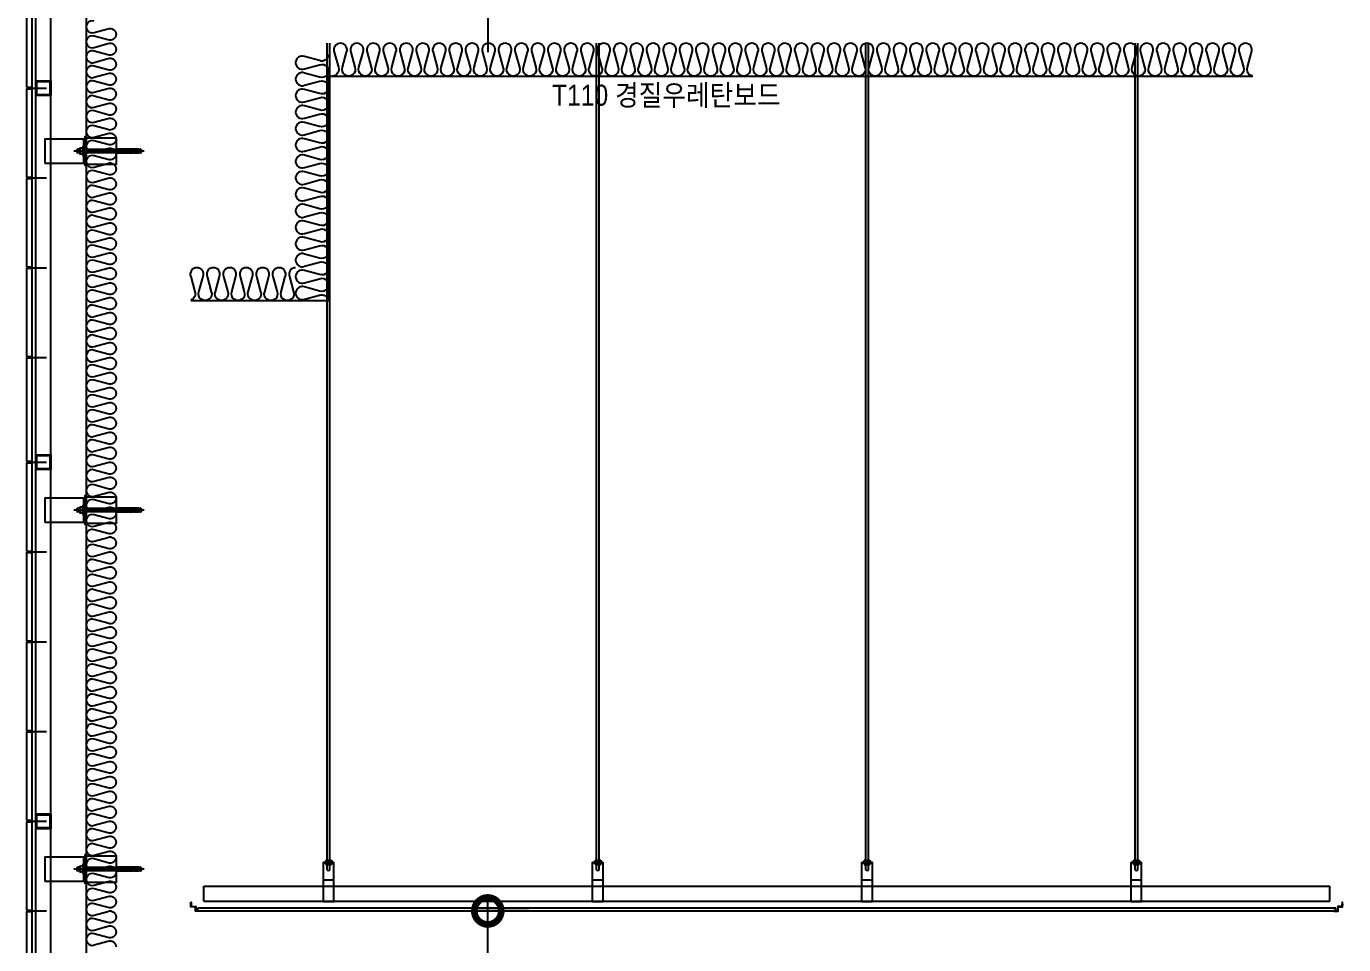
# Model space of a CAD drawing. Header units: millimetres. Extents: x 19868 to 801382, y -4805 to 85279.
# Drawn here: x 297288 to 301692, y 38416 to 41485 of the extents above; entities that cross this region are included whole.
import ezdxf
from ezdxf.enums import TextEntityAlignment as Align

# ---------------------------------------------------------------- set-up
doc = ezdxf.new("R2010")
doc.units = ezdxf.units.MM
doc.header["$LTSCALE"] = 250
doc.layers.get('Defpoints').update_dxf_attribs({"color": 151})
for name, color, linetype in [('A-CEIL', 8, 'Continuous'), ('A-CEIL_EL', 8, 'Continuous'), ('A-ETC-8', 8, 'Continuous'), ('A-FIN', 6, 'Continuous'), ('ISL', 251, 'Continuous'), ('MO-S', 3, 'Continuous'), ('타일', 6, 'Continuous')]:
    doc.layers.add(name, color=color, linetype=linetype)
for name, color, linetype, plot in [('CK', 221, 'Continuous', False), ('NOPLOT', 191, 'Continuous', False), ('NOPLOT-단열', 225, 'Continuous', False)]:
    doc.layers.add(name, color=color, linetype=linetype, plot=plot)
doc.styles.add('Gdim', font='')
doc.styles.get('Gdim').set_extended_font_data('Dotum')
doc.dimstyles.new('Gdim50', dxfattribs={"dimscale": 30, "dimtxt": 3, "dimasz": 6, "dimexe": 1.5, "dimexo": 2, "dimgap": 1, "dimtad": 1, "dimdec": 0, "dimzin": 0, "dimdsep": 46, "dimlunit": 6, "dimtxsty": 'Gdim', "dimblk": 'DOTSMALL', "dimcen": 1.5, "dimdle": 1.5, "dimclrd": 256, "dimclre": 256, "dimclrt": 256, "dimazin": 0, "dimtfac": 1, "dimtdec": 0, "dimtix": 1, "dimtmove": 2, "dimatfit": 3, "dimldrblk": 'DOTSMALL', "dimfxl": 1.5, "dimtolj": 1, "dimtzin": 0, "dimlwd": -1, "dimlwe": -1, "dimarcsym": 1})

# ---------------------------------------------------------------- blocks, each defined once
blk = doc.blocks.new('A$Cae507117')
at = {"layer": 'A-ETC-8'}
for points in [[(-50, 0), (-50, -50), (0, -50), (0, 0)], [(-46.8, -3.2), (-46.8, -46.8), (-3.2, -46.8), (-3.2, -3.2)]]:
    blk.add_lwpolyline(points, close=True, dxfattribs=at)
blk = doc.blocks.new('너트 M12')
for p, q in [((-9, 0), (9, 0)), ((-9.5, -9), (-9.5, -0.5)), ((9, -9.5), (-9, -9.5)), ((0, -8.3), (0, -1.2)), ((9.5, -0.5), (9.5, -9))]:
    blk.add_line(p, q)
for centre, start, end in [((-9, -0.5), 90, 180), ((-9, -9), 180, 270), ((9, -0.5), 0, 90), ((9, -9), 270, 0)]:
    blk.add_arc(centre, 0.5, start, end)
at = {"extrusion": (0, 0, -1)}
for centre, major_axis, ratio, start_param, end_param in [((-4.8, -0.9), (-4.75, 0.31), 0.185359, -0.024388, 3.141593), ((4.8, -0.9), (4.75, 0.31), 0.185108, 3.141593, 6.30754), ((-4.8, -8.6), (4.75, 0.31), 0.187111, 0, 3.166211), ((4.8, -8.6), (-4.75, 0.31), 0.185991, 3.117121, 6.283185)]:
    blk.add_ellipse(centre, major_axis=major_axis, ratio=ratio, start_param=start_param, end_param=end_param, dxfattribs=at)
blk = doc.blocks.new('A$C72d8c3b6')
at = {"layer": 'A-ETC-8'}
for p, q in [((94, 0), (-141, 0)), ((-131, 4.5), (-129.5, 6)), ((-121, 4.5), (-131, 4.5)), ((-131, -4.5), (-131, 4.5)), ((-121, 6), (-129.5, 6)), ((-129.5, -6), (-129.5, 6)), ((0, 6), (-109.5, 6)), ((0, 6), (54, 6)), ((54, -6), (54, 6)), ((54, 6), (57, 6)), ((57, -6), (57, 6)), ((71, 4.5), (57, 4.5)), ((57.6, 6.2), (57.6, -6.2)), ((60.6, 6.2), (57.6, 6.2)), ((60.6, 6.2), (75.6, 6.2)), ((61.6, -2), (61.6, 2)), ((65.6, 1.5), (65.6, 2)), ((66.1, 1), (72.7, 1)), ((71, 4.5), (82, 6)), ((76.1, 2.7), (74.3, 1.5)), ((76.6, 5.2), (76.6, 3.5)), ((82, 6), (82.5, 6)), ((84, 4.5), (84, -4.5)), ((-120.8, -4.5), (-131, -4.5)), ((-131, -4.5), (-129.5, -6)), ((-121, -6), (-129.5, -6)), ((-109.5, -6), (0, -6)), ((54, -6), (0, -6)), ((57, -6), (54, -6)), ((71, -4.5), (57, -4.5)), ((60.6, -6.2), (57.6, -6.2)), ((75.6, -6.2), (60.6, -6.2)), ((65.6, -2), (65.6, -1.5)), ((66.1, -1), (72.7, -1)), ((82, -6), (71, -4.5)), ((76.1, -2.7), (74.3, -1.5)), ((76.6, -3.5), (76.6, -5.2)), ((82.5, -6), (82, -6))]:
    blk.add_line(p, q, dxfattribs=at)
blk.add_lwpolyline([(-103.5, 47.5), (-103.5, -47.5, 0.414214), (-102.5, -48.5), (-100, -48.5), (-100, 48.5), (-102.5, 48.5, 0.414214)], format="xyb", close=True, dxfattribs=at)
for points in [[(-100, 44.5), (-100, -44.5), (0, -44.5), (0, 44.5)], [(-238.5, 40), (-103.5, 40), (-103.5, -40), (-238.5, -40)], [(-109.5, 15), (-109.5, -15), (-111.5, -15), (-111.5, 15)], [(-103.5, -40), (-109.5, -40), (-109.5, 40), (-103.5, 40)]]:
    blk.add_lwpolyline(points, close=True, dxfattribs=at)
for centre, radius, start, end in [((63.6, 2), 2, 90, 180), ((63.6, 2), 2, 0, 90), ((66.1, 1.5), 0.5, 180, 270), ((72.7, 4), 3, 270, 303.6901), ((75.6, 5.2), 1, 0, 90), ((75.6, 3.5), 1, 303.6901, 0), ((82.5, 4.5), 1.5, 0, 90), ((63.6, -2), 2, 180, 270), ((63.6, -2), 2, 270, 0), ((66.1, -1.5), 0.5, 90, 180), ((72.7, -4), 3, 56.3099, 90), ((75.6, -5.2), 1, 270, 0), ((75.6, -3.5), 1, 0, 56.3099), ((82.5, -4.5), 1.5, 270, 0)]:
    blk.add_arc(centre, radius, start, end, dxfattribs=at)
at = {"layer": 'A-ETC-8', "rotation": 270}
blk.add_blockref('너트 M12', (-111.5, 0), dxfattribs=at)
blk = doc.blocks.new('_DotSmall')
at = {"color": 0, "linetype": 'ByBlock', "const_width": 0.5}
blk.add_lwpolyline([(-0.0625, 0, 1), (0.0625, 0, 1)], format="xyb", close=True, dxfattribs=at)
blk = doc.blocks.new('*D61')
at = {"layer": 'CK', "transparency": 16777216}
for p, q in [((298830.7, 34883.9), (298830.7, 38573.9)), ((298969, 38528.9), (298785.7, 38528.9)), ((298969, 34928.9), (298785.7, 34928.9))]:
    blk.add_line(p, q, dxfattribs=at)
at = {"layer": 'Defpoints', "color": 0, "transparency": 16777216}
for p in [(298830.7, 38528.9), (299029, 38528.9), (299029, 34928.9)]:
    blk.add_point(p, dxfattribs=at)
at = {"layer": 'CK', "transparency": 16777216, "xscale": 180, "yscale": 180, "zscale": 180}
for p, rotation in [((298830.7, 38528.9), 90), ((298830.7, 34928.9), 270)]:
    blk.add_blockref('_DotSmall', p, dxfattribs=dict(at, rotation=rotation))
at = {"layer": 'CK', "transparency": 16777216, "insert": (298747, 36728.9), "char_height": 90, "attachment_point": 5, "rotation": 90, "style": 'Gdim'}
blk.add_mtext('\\A1;3,600', dxfattribs=at)
blk = doc.blocks.new('*D63')
at = {"layer": 'CK', "transparency": 16777216}
for p, q in [((298830.7, 41778.9), (298830.7, 41958.9)), ((298969, 41778.9), (298785.7, 41778.9)), ((298830.7, 41578.9), (298830.7, 41778.9)), ((298969, 41578.9), (298785.7, 41578.9)), ((298830.7, 41578.9), (298830.7, 41398.9))]:
    blk.add_line(p, q, dxfattribs=at)
at = {"layer": 'Defpoints', "color": 0, "transparency": 16777216}
for p in [(298830.7, 41778.9), (299029, 41778.9), (299029, 41578.9)]:
    blk.add_point(p, dxfattribs=at)
at = {"layer": 'CK', "transparency": 16777216, "xscale": 180, "yscale": 180, "zscale": 180}
for p, rotation in [((298830.7, 41778.9), 270), ((298830.7, 41578.9), 90)]:
    blk.add_blockref('_DotSmall', p, dxfattribs=dict(at, rotation=rotation))
at = {"layer": 'CK', "transparency": 16777216, "insert": (298755.6, 41678.9), "char_height": 90, "attachment_point": 5, "rotation": 90, "style": 'Gdim'}
blk.add_mtext('\\A1;200', dxfattribs=at)
blk = doc.blocks.new('A$C229340cb')
at = {"layer": 'A-FIN'}
blk.add_lwpolyline([(-67.9, 3), (-47.9, 3), (-47.9, 297), (-67.9, 297)], close=True, dxfattribs=at)
at = {"layer": 'NOPLOT'}
for p, q in [((-67.9, 300), (0, 300)), ((-67.9, 0), (0, 0))]:
    blk.add_line(p, q, dxfattribs=at)
blk = doc.blocks.new('A$C4a48d538')
at = {"layer": 'A-FIN', "elevation": 0}
blk.add_lwpolyline([(-300, 5103), (-280, 5103), (-280, 5447), (-300, 5447)], close=True, dxfattribs=at)
at = {"layer": 'NOPLOT'}
blk.add_line((-300, 5100), (-232.1, 5100), dxfattribs=at)
at = {"layer": 'A-FIN'}
for p in [(-232.1, 6350), (-232.1, 6050), (-232.1, 5750), (-232.1, 5450), (-232.1, 4800), (-232.1, 4500), (-232.1, 4200), (-232.1, 3900), (-232.1, 3600), (-232.1, 3300)]:
    blk.add_blockref('A$C229340cb', p, dxfattribs=at)

msp = doc.modelspace()

# ---------------------------------------------------------------- linework, layer by layer
at = {"layer": 'A-CEIL'}
for p, q in [((297861.3, 38538.9, 0), (301665.1, 38538.9, 0)), ((297861.3, 38528.9, 0), (301665.1, 38528.9, 0))]:
    msp.add_line(p, q, dxfattribs=at)
at = {"layer": 'A-CEIL_EL'}
for p, q in [((298294.2, 38664.7), (298294.2, 41428.9, 0)), ((298303.2, 38664.7), (298303.2, 41428.9, 0)), ((299194.2, 38664.7), (299194.2, 41428.9, 0)), ((299203.2, 38664.7), (299203.2, 41428.9, 0)), ((300094.2, 38664.7), (300094.2, 41428.9, 0)), ((300103.2, 38664.7), (300103.2, 41428.9, 0)), ((300994.2, 38664.7), (300994.2, 41428.9, 0)), ((301003.2, 38664.7), (301003.2, 41428.9, 0)), ((298281.2, 38560.7), (298281.2, 38691.9)), ((298281.2, 38691.9), (298316.2, 38691.9)), ((298281.2, 38690.7), (298316.2, 38690.7)), ((298285.2, 38693.4), (298312.2, 38693.4)), ((298285.2, 38693.4), (298285.2, 38691.9)), ((298285.2, 38690.7), (298285.2, 38689.2)), ((298285.2, 38689.2), (298312.2, 38689.2)), ((298289.2, 38698.4), (298308.2, 38698.4)), ((298289.2, 38698.4), (298289.2, 38693.4)), ((298289.2, 38689.2), (298289.2, 38684.2)), ((298289.2, 38684.2), (298308.2, 38684.2)), ((298294.2, 38664.7), (298294.2, 38684.2)), ((298303.2, 38664.7), (298303.2, 38684.2)), ((298308.2, 38698.4), (298308.2, 38693.4)), ((298308.2, 38689.2), (298308.2, 38684.2)), ((298312.2, 38693.4), (298312.2, 38691.9)), ((298312.2, 38690.7), (298312.2, 38689.2)), ((298316.2, 38560.7), (298316.2, 38691.9)), ((299181.2, 38560.7), (299181.2, 38691.9)), ((299181.2, 38691.9), (299216.2, 38691.9)), ((299181.2, 38690.7), (299216.2, 38690.7)), ((299185.2, 38693.4), (299212.2, 38693.4)), ((299185.2, 38693.4), (299185.2, 38691.9)), ((299185.2, 38690.7), (299185.2, 38689.2)), ((299185.2, 38689.2), (299212.2, 38689.2)), ((299189.2, 38698.4), (299208.2, 38698.4)), ((299189.2, 38698.4), (299189.2, 38693.4)), ((299189.2, 38689.2), (299189.2, 38684.2)), ((299189.2, 38684.2), (299208.2, 38684.2)), ((299194.2, 38664.7), (299194.2, 38684.2)), ((299203.2, 38664.7), (299203.2, 38684.2)), ((299208.2, 38698.4), (299208.2, 38693.4)), ((299208.2, 38689.2), (299208.2, 38684.2)), ((299212.2, 38693.4), (299212.2, 38691.9)), ((299212.2, 38690.7), (299212.2, 38689.2)), ((299216.2, 38560.7), (299216.2, 38691.9)), ((300081.2, 38560.7), (300081.2, 38691.9)), ((300081.2, 38691.9), (300116.2, 38691.9)), ((300081.2, 38690.7), (300116.2, 38690.7)), ((300085.2, 38693.4), (300112.2, 38693.4)), ((300085.2, 38693.4), (300085.2, 38691.9)), ((300085.2, 38690.7), (300085.2, 38689.2)), ((300085.2, 38689.2), (300112.2, 38689.2)), ((300089.2, 38698.4), (300108.2, 38698.4)), ((300089.2, 38698.4), (300089.2, 38693.4)), ((300089.2, 38689.2), (300089.2, 38684.2)), ((300089.2, 38684.2), (300108.2, 38684.2)), ((300094.2, 38664.7), (300094.2, 38684.2)), ((300103.2, 38664.7), (300103.2, 38684.2)), ((300108.2, 38698.4), (300108.2, 38693.4)), ((300108.2, 38689.2), (300108.2, 38684.2)), ((300112.2, 38693.4), (300112.2, 38691.9)), ((300112.2, 38690.7), (300112.2, 38689.2)), ((300116.2, 38560.7), (300116.2, 38691.9)), ((300981.2, 38560.7), (300981.2, 38691.9)), ((300981.2, 38691.9), (301016.2, 38691.9)), ((300981.2, 38690.7), (301016.2, 38690.7)), ((300985.2, 38693.4), (301012.2, 38693.4)), ((300985.2, 38693.4), (300985.2, 38691.9)), ((300985.2, 38690.7), (300985.2, 38689.2)), ((300985.2, 38689.2), (301012.2, 38689.2)), ((300989.2, 38698.4), (301008.2, 38698.4)), ((300989.2, 38698.4), (300989.2, 38693.4)), ((300989.2, 38689.2), (300989.2, 38684.2)), ((300989.2, 38684.2), (301008.2, 38684.2)), ((300994.2, 38664.7), (300994.2, 38684.2)), ((301003.2, 38664.7), (301003.2, 38684.2)), ((301008.2, 38698.4), (301008.2, 38693.4)), ((301008.2, 38689.2), (301008.2, 38684.2)), ((301012.2, 38693.4), (301012.2, 38691.9)), ((301012.2, 38690.7), (301012.2, 38689.2)), ((301016.2, 38560.7), (301016.2, 38691.9)), ((298281.2, 38632.4), (298316.2, 38632.4)), ((299181.2, 38632.4), (299216.2, 38632.4)), ((300081.2, 38632.4), (300116.2, 38632.4)), ((300981.2, 38632.4), (301016.2, 38632.4)), ((297881.2, 38611.9), (301645.2, 38611.9)), ((297881.2, 38561.9), (297881.2, 38611.9)), ((298281.2, 38611.9), (298316.2, 38611.9)), ((299181.2, 38611.9), (299216.2, 38611.9)), ((300081.2, 38611.9), (300116.2, 38611.9)), ((300981.2, 38611.9), (301016.2, 38611.9)), ((301645.2, 38561.9), (301645.2, 38611.9)), ((297881.2, 38561.9), (301645.2, 38561.9)), ((298281.2, 38561.9), (298316.2, 38561.9)), ((298281.2, 38560.7), (298316.2, 38560.7)), ((299181.2, 38561.9), (299216.2, 38561.9)), ((299181.2, 38560.7), (299216.2, 38560.7)), ((300081.2, 38561.9), (300116.2, 38561.9)), ((300081.2, 38560.7), (300116.2, 38560.7)), ((300981.2, 38561.9), (301016.2, 38561.9)), ((300981.2, 38560.7), (301016.2, 38560.7))]:
    msp.add_line(p, q, dxfattribs=at)
for centre in [(298298.7, 38676.3), (299198.7, 38676.3), (300098.7, 38676.3), (300998.7, 38676.3)]:
    msp.add_arc(centre, 12.4, 248.715, 291.285, dxfattribs=at)
at = {"layer": 'A-ETC-8'}
for p, q in [((297320.2, 34653.9, 0), (297320.2, 43706.2)), ((297370.2, 34653.9, 0), (297370.2, 43705.7))]:
    msp.add_line(p, q, dxfattribs=at)
at = {"layer": 'ISL'}
for p, q in [((297488.2, 42224.2), (297488.2, 33808.9)), ((297861.3, 38528.9), (297861.3, 38538.9)), ((301665.1, 38528.9), (301665.1, 38538.9))]:
    msp.add_line(p, q, dxfattribs=at)
for points in [[(297515.3, 41502.6, 1.449198), (297515.3, 41465.2), (297561.1, 41477.6, -0.524856), (297588.2, 41458.9, -0.524856), (297561.1, 41440.2), (297515.3, 41452.6, 1.449198), (297515.3, 41415.2), (297561.1, 41427.6, -0.524856), (297588.2, 41408.9, -0.524856), (297561.1, 41390.2), (297515.3, 41402.6, 0.524933), (297488.2, 41383.9, 0.524933), (297515.3, 41365.2), (297561.1, 41377.6, -0.524856), (297588.2, 41358.9, -0.524856), (297561.1, 41340.2), (297515.3, 41352.6, 1.449198), (297515.3, 41315.2), (297561.1, 41327.6, -0.524856), (297588.2, 41308.9, -0.524856), (297561.1, 41290.2), (297515.3, 41302.6, 1.449198), (297515.3, 41265.2), (297561.1, 41277.6, -0.524856), (297588.2, 41258.9, -0.524856), (297561.1, 41240.2), (297515.3, 41252.6, 1.449198), (297515.3, 41215.2), (297561.1, 41227.6, -0.524856), (297588.2, 41208.9, -0.524856), (297561.1, 41190.2), (297515.3, 41202.6, 1.449198), (297515.3, 41165.2), (297561.1, 41177.6, -0.524856), (297588.2, 41158.9, -0.524856), (297561.1, 41140.2), (297515.3, 41152.6, 1.449198), (297515.3, 41115.2), (297561.1, 41127.6, -0.524856), (297588.2, 41108.9, -0.524856), (297561.1, 41090.2), (297515.3, 41102.6, 1.449198), (297515.3, 41065.2), (297561.1, 41077.6, -0.524856), (297588.2, 41058.9, -0.524856), (297561.1, 41040.2), (297515.3, 41052.6, 1.449198), (297515.3, 41015.2), (297561.1, 41027.6, -0.524856), (297588.2, 41008.9, -0.524856), (297561.1, 40990.2), (297515.3, 41002.6, 1.449198), (297515.3, 40965.2), (297561.1, 40977.6, -0.524856), (297588.2, 40958.9, -0.524856), (297561.1, 40940.2), (297515.3, 40952.6, 1.449198), (297515.3, 40915.2), (297561.1, 40927.6, -0.524856), (297588.2, 40908.9, -0.524856), (297561.1, 40890.2), (297515.3, 40902.6, 1.449198), (297515.3, 40865.2), (297561.1, 40877.6, -0.524856), (297588.2, 40858.9, -0.524856), (297561.1, 40840.2), (297515.3, 40852.6, 1.449198), (297515.3, 40815.2), (297561.1, 40827.6, -0.524856), (297588.2, 40808.9, -0.524856), (297561.1, 40790.2), (297515.3, 40802.6, 1.449198), (297515.3, 40765.2), (297561.1, 40777.6, -0.524856), (297588.2, 40758.9, -0.524856), (297561.1, 40740.2), (297515.3, 40752.6, 1.449198), (297515.3, 40715.2), (297561.1, 40727.6, -0.524856), (297588.2, 40708.9, -0.524856), (297561.1, 40690.2), (297515.3, 40702.6, 1.449198), (297515.3, 40665.2), (297561.1, 40677.6, -0.524856), (297588.2, 40658.9, -0.524856), (297561.1, 40640.2), (297515.3, 40652.6, 1.449198), (297515.3, 40615.2), (297561.1, 40627.6, -0.524856), (297588.2, 40608.9, -0.524856), (297561.1, 40590.2), (297515.3, 40602.6, 0.524933), (297488.2, 40583.9, 0.524933), (297515.3, 40565.2), (297561.1, 40577.6, -0.524856), (297588.2, 40558.9, -0.524856), (297561.1, 40540.2), (297515.3, 40552.6, 1.449198), (297515.3, 40515.2), (297561.1, 40527.6, -0.524856), (297588.2, 40508.9, -0.524856), (297561.1, 40490.2), (297515.3, 40502.6, 1.449198), (297515.3, 40465.2), (297561.1, 40477.6, -0.524856), (297588.2, 40458.9, -0.524856), (297561.1, 40440.2), (297515.3, 40452.6, 1.449198), (297515.3, 40415.2), (297561.1, 40427.6, -0.524856), (297588.2, 40408.9, -0.524856), (297561.1, 40390.2), (297515.3, 40402.6, 1.449198), (297515.3, 40365.2), (297561.1, 40377.6, -0.524856), (297588.2, 40358.9, -0.524856), (297561.1, 40340.2), (297515.3, 40352.6, 1.449198), (297515.3, 40315.2), (297561.1, 40327.6, -0.524856), (297588.2, 40308.9, -0.524856), (297561.1, 40290.2), (297515.3, 40302.6, 1.449198), (297515.3, 40265.2), (297561.1, 40277.6, -0.524856), (297588.2, 40258.9, -0.524856), (297561.1, 40240.2), (297515.3, 40252.6, 1.449198), (297515.3, 40215.2), (297561.1, 40227.6, -0.524856), (297588.2, 40208.9, -0.524856), (297561.1, 40190.2), (297515.3, 40202.6, 1.449198), (297515.3, 40165.2), (297561.1, 40177.6, -0.524856), (297588.2, 40158.9, -0.524856), (297561.1, 40140.2), (297515.3, 40152.6, 1.449198), (297515.3, 40115.2), (297561.1, 40127.6, -0.524856), (297588.2, 40108.9, -0.524856), (297561.1, 40090.2), (297515.3, 40102.6, 1.449198), (297515.3, 40065.2), (297561.1, 40077.6, -0.524856), (297588.2, 40058.9, -0.524856), (297561.1, 40040.2), (297515.3, 40052.6, 1.449198), (297515.3, 40015.2), (297561.1, 40027.6, -0.524856), (297588.2, 40008.9, -0.524856), (297561.1, 39990.2), (297515.3, 40002.6, 1.449198), (297515.3, 39965.2), (297561.1, 39977.6, -0.524856), (297588.2, 39958.9, -0.524856), (297561.1, 39940.2), (297515.3, 39952.6, 1.449198), (297515.3, 39915.2), (297561.1, 39927.6, -0.524856), (297588.2, 39908.9, -0.524856), (297561.1, 39890.2), (297515.3, 39902.6, 1.449198), (297515.3, 39865.2), (297561.1, 39877.6, -0.524856), (297588.2, 39858.9, -0.524856), (297561.1, 39840.2), (297515.3, 39852.6, 1.449198), (297515.3, 39815.2), (297561.1, 39827.6, -0.524856), (297588.2, 39808.9, -0.524856), (297561.1, 39790.2), (297515.3, 39802.6, 0.524933), (297488.2, 39783.9, 0.524933), (297515.3, 39765.2), (297561.1, 39777.6, -0.524856), (297588.2, 39758.9, -0.524856), (297561.1, 39740.2), (297515.3, 39752.6, 1.449198), (297515.3, 39715.2), (297561.1, 39727.6, -0.524856), (297588.2, 39708.9, -0.524856), (297561.1, 39690.2), (297515.3, 39702.6, 1.449198), (297515.3, 39665.2), (297561.1, 39677.6, -0.524856), (297588.2, 39658.9, -0.524856), (297561.1, 39640.2), (297515.3, 39652.6, 0.524933), (297488.2, 39633.9, 0.524933), (297515.3, 39615.2), (297561.1, 39627.6, -0.524856), (297588.2, 39608.9, -0.524856), (297561.1, 39590.2), (297515.3, 39602.6, 1.449198), (297515.3, 39565.2), (297561.1, 39577.6, -0.524856), (297588.2, 39558.9, -0.524856), (297561.1, 39540.2), (297515.3, 39552.6, 1.449198), (297515.3, 39515.2), (297561.1, 39527.6, -0.524856), (297588.2, 39508.9, -0.524856), (297561.1, 39490.2), (297515.3, 39502.6, 0.524933), (297488.2, 39483.9, 0.524933), (297515.3, 39465.2), (297561.1, 39477.6, -0.524856), (297588.2, 39458.9, -0.524856), (297561.1, 39440.2), (297515.3, 39452.6, 1.449198), (297515.3, 39415.2), (297561.1, 39427.6, -0.524856), (297588.2, 39408.9, -0.524856), (297561.1, 39390.2), (297515.3, 39402.6, 1.449198), (297515.3, 39365.2), (297561.1, 39377.6, -0.524856), (297588.2, 39358.9, -0.524856), (297561.1, 39340.2), (297515.3, 39352.6, 0.524933), (297488.2, 39333.9, 0.524933), (297515.3, 39315.2), (297561.1, 39327.6, -0.524856), (297588.2, 39308.9, -0.524856), (297561.1, 39290.2), (297515.3, 39302.6, 1.449198), (297515.3, 39265.2), (297561.1, 39277.6, -0.524856), (297588.2, 39258.9, -0.524856), (297561.1, 39240.2), (297515.3, 39252.6, 1.449198), (297515.3, 39215.2), (297561.1, 39227.6, -0.524856), (297588.2, 39208.9, -0.524856), (297561.1, 39190.2), (297515.3, 39202.6, 1.449198), (297515.3, 39165.2), (297561.1, 39177.6, -0.524856), (297588.2, 39158.9, -0.524856), (297561.1, 39140.2), (297515.3, 39152.6, 1.449198), (297515.3, 39115.2), (297561.1, 39127.6, -0.524856), (297588.2, 39108.9, -0.524856), (297561.1, 39090.2), (297515.3, 39102.6, 1.449198), (297515.3, 39065.2), (297561.1, 39077.6, -0.524856), (297588.2, 39058.9, -0.524856), (297561.1, 39040.2), (297515.3, 39052.6, 1.449198), (297515.3, 39015.2), (297561.1, 39027.6, -0.524856), (297588.2, 39008.9, -0.524856), (297561.1, 38990.2), (297515.3, 39002.6, 1.449198), (297515.3, 38965.2), (297561.1, 38977.6, -0.524856), (297588.2, 38958.9, -0.524856), (297561.1, 38940.2), (297515.3, 38952.6, 1.449198), (297515.3, 38915.2), (297561.1, 38927.6, -0.524856), (297588.2, 38908.9, -0.524856), (297561.1, 38890.2), (297515.3, 38902.6, 1.449198), (297515.3, 38865.2), (297561.1, 38877.6, -0.524856), (297588.2, 38858.9, -0.524856), (297561.1, 38840.2), (297515.3, 38852.6, 1.449198), (297515.3, 38815.2), (297561.1, 38827.6, -0.524856), (297588.2, 38808.9, -0.524856), (297561.1, 38790.2), (297515.3, 38802.6, 1.449198), (297515.3, 38765.2), (297561.1, 38777.6, -0.524856), (297588.2, 38758.9, -0.524856), (297561.1, 38740.2), (297515.3, 38752.6, 1.449198), (297515.3, 38715.2), (297561.1, 38727.6, -0.524856), (297588.2, 38708.9, -0.524856), (297561.1, 38690.2), (297515.3, 38702.6, 1.449198), (297515.3, 38665.2), (297561.1, 38677.6, -0.524856), (297588.2, 38658.9, -0.524856), (297561.1, 38640.2), (297515.3, 38652.6, 1.449198), (297515.3, 38615.2), (297561.1, 38627.6, -0.524856), (297588.2, 38608.9, -0.524856), (297561.1, 38590.2), (297515.3, 38602.6, 1.449198), (297515.3, 38565.2), (297561.1, 38577.6, -0.524856), (297588.2, 38558.9, -0.524856), (297561.1, 38540.2), (297515.3, 38552.6, 0.524933), (297488.2, 38533.9, 0.524933), (297515.3, 38515.2), (297561.1, 38527.6, -0.524856), (297588.2, 38508.9, -0.524856), (297561.1, 38490.2), (297515.3, 38502.6, 1.449198), (297515.3, 38465.2), (297561.1, 38477.6, -0.524856), (297588.2, 38458.9, -0.524856), (297561.1, 38440.2), (297515.3, 38452.6, 1.449198), (297515.3, 38415.2), (297561.1, 38427.6, -0.524856), (297588.2, 38408.9, -0.524856)], [(298298.2, 41391.4, -0.524933), (298268.4, 41370.9), (298218, 41384.5, 0.524856), (298188.2, 41363.9, 0.524856), (298218, 41343.4), (298268.4, 41357, -1.449198), (298268.4, 41315.9), (298218, 41329.5, 0.524856), (298188.2, 41308.9, 0.524856), (298218, 41288.4), (298268.4, 41302, -1.449198), (298268.4, 41260.9), (298218, 41274.5, 0.524856), (298188.2, 41253.9, 0.524856), (298218, 41233.4), (298268.4, 41247, -1.449198), (298268.4, 41205.9), (298218, 41219.5, 0.524856), (298188.2, 41198.9, 0.524856), (298218, 41178.4), (298268.4, 41192, -1.449198), (298268.4, 41150.9), (298218, 41164.5, 0.524856), (298188.2, 41143.9, 0.524856), (298218, 41123.4), (298268.4, 41137, -1.449198), (298268.4, 41095.9), (298218, 41109.5, 0.524856), (298188.2, 41088.9, 0.524856), (298218, 41068.4), (298268.4, 41082, -1.449198), (298268.4, 41040.9), (298218, 41054.5, 0.524856), (298188.2, 41033.9, 0.524856), (298218, 41013.4), (298268.4, 41027, -1.449198), (298268.4, 40985.9), (298218, 40999.5, 0.524856), (298188.2, 40978.9, 0.524856), (298218, 40958.4), (298268.4, 40972, -1.449198), (298268.4, 40930.9), (298218, 40944.5, 0.524856), (298188.2, 40923.9, 0.524856), (298218, 40903.4), (298268.4, 40917, -1.449198), (298268.4, 40875.9), (298218, 40889.5, 0.524856), (298188.2, 40868.9, 0.524856), (298218, 40848.4), (298268.4, 40862, -1.449198), (298268.4, 40820.9), (298218, 40834.5, 0.524856), (298188.2, 40813.9, 0.524856), (298218, 40793.4), (298268.4, 40807, -1.449198), (298268.4, 40765.9), (298218, 40779.5, 0.524856), (298188.2, 40758.9, 0.524856), (298218, 40738.4), (298268.4, 40752, -1.449198), (298268.4, 40710.9), (298218, 40724.5, 0.524856), (298188.2, 40703.9, 0.524856), (298218, 40683.4), (298268.4, 40697, -1.449198), (298268.4, 40655.9), (298218, 40669.5, 0.524856), (298188.2, 40648.9, 0.524856), (298218, 40628.4), (298268.4, 40642, -1.449198), (298268.4, 40600.9), (298218, 40614.5, 0.524856), (298188.2, 40593.9, 0.524856), (298218, 40573.4), (298268.4, 40587, -0.489145), (298298.1, 40568.9)], [(301388.2, 41319.1, -0.489145), (301370.1, 41348.7), (301383.8, 41399.1, 0.524856), (301363.2, 41428.9, 0.524856), (301342.6, 41399.1), (301356.3, 41348.7, -1.449198), (301315.1, 41348.7), (301328.8, 41399.1, 0.524856), (301308.2, 41428.9, 0.524856), (301287.6, 41399.1), (301301.3, 41348.7, -1.449198), (301260.1, 41348.7), (301273.8, 41399.1, 0.524856), (301253.2, 41428.9, 0.524856), (301232.6, 41399.1), (301246.3, 41348.7, -1.449198), (301205.1, 41348.7), (301218.8, 41399.1, 0.524856), (301198.2, 41428.9, 0.524856), (301177.6, 41399.1), (301191.3, 41348.7, -1.449198), (301150.1, 41348.7), (301163.8, 41399.1, 0.524856), (301143.2, 41428.9, 0.524856), (301122.6, 41399.1), (301136.3, 41348.7, -1.449198), (301095.1, 41348.7), (301108.8, 41399.1, 0.524856), (301088.2, 41428.9, 0.524856), (301067.6, 41399.1), (301081.3, 41348.7, -1.449198), (301040.1, 41348.7), (301053.8, 41399.1, 0.524856), (301033.2, 41428.9, 0.524856), (301012.6, 41399.1), (301026.3, 41348.7, -1.449198), (300985.1, 41348.7), (300998.8, 41399.1, 0.524856), (300978.2, 41428.9, 0.524856), (300957.6, 41399.1), (300971.3, 41348.7, -1.449198), (300930.1, 41348.7), (300943.8, 41399.1, 0.524856), (300923.2, 41428.9, 0.524856), (300902.6, 41399.1), (300916.3, 41348.7, -1.449198), (300875.1, 41348.7), (300888.8, 41399.1, 0.524856), (300868.2, 41428.9, 0.524856), (300847.6, 41399.1), (300861.3, 41348.7, -1.449198), (300820.1, 41348.7), (300833.8, 41399.1, 0.524856), (300813.2, 41428.9, 0.524856), (300792.6, 41399.1), (300806.3, 41348.7, -1.449198), (300765.1, 41348.7), (300778.8, 41399.1, 0.524856), (300758.2, 41428.9, 0.524856), (300737.6, 41399.1), (300751.3, 41348.7, -1.449198), (300710.1, 41348.7), (300723.8, 41399.1, 0.524856), (300703.2, 41428.9, 0.524856), (300682.6, 41399.1), (300696.3, 41348.7, -1.449198), (300655.1, 41348.7), (300668.8, 41399.1, 0.524856), (300648.2, 41428.9, 0.524856), (300627.6, 41399.1), (300641.3, 41348.7, -1.449198), (300600.1, 41348.7), (300613.8, 41399.1, 0.524856), (300593.2, 41428.9, 0.524856), (300572.6, 41399.1), (300586.3, 41348.7, -1.449198), (300545.1, 41348.7), (300558.8, 41399.1, 0.524856), (300538.2, 41428.9, 0.524856), (300517.6, 41399.1), (300531.3, 41348.7, -1.449198), (300490.1, 41348.7), (300503.8, 41399.1, 0.524856), (300483.2, 41428.9, 0.524856), (300462.6, 41399.1), (300476.3, 41348.7, -1.449198), (300435.1, 41348.7), (300448.8, 41399.1, 0.524856), (300428.2, 41428.9, 0.524856), (300407.6, 41399.1), (300421.3, 41348.7, -1.449198), (300380.1, 41348.7), (300393.8, 41399.1, 0.524856), (300373.2, 41428.9, 0.524856), (300352.6, 41399.1), (300366.3, 41348.7, -1.449198), (300325.1, 41348.7), (300338.8, 41399.1, 0.524856), (300318.2, 41428.9, 0.524856), (300297.6, 41399.1), (300311.3, 41348.7, -1.449198), (300270.1, 41348.7), (300283.8, 41399.1, 0.524856), (300263.2, 41428.9, 0.524856), (300242.6, 41399.1), (300256.3, 41348.7, -1.449198), (300215.1, 41348.7), (300228.8, 41399.1, 0.524856), (300208.2, 41428.9, 0.524856), (300187.6, 41399.1), (300201.3, 41348.7, -1.449198), (300160.1, 41348.7), (300173.8, 41399.1, 0.524856), (300153.2, 41428.9, 0.524856), (300132.6, 41399.1), (300146.3, 41348.7, -1.449198), (300105.1, 41348.7), (300118.8, 41399.1, 0.524856), (300098.2, 41428.9, 0.524856), (300077.6, 41399.1), (300091.3, 41348.7, -1.449198), (300050.1, 41348.7), (300063.8, 41399.1, 0.524856), (300043.2, 41428.9, 0.524856), (300022.6, 41399.1), (300036.3, 41348.7, -1.449198), (299995.1, 41348.7), (300008.8, 41399.1, 0.524856), (299988.2, 41428.9, 0.524856), (299967.6, 41399.1), (299981.3, 41348.7, -1.449198), (299940.1, 41348.7), (299953.8, 41399.1, 0.524856), (299933.2, 41428.9, 0.524856), (299912.6, 41399.1), (299926.3, 41348.7, -1.449198), (299885.1, 41348.7), (299898.8, 41399.1, 0.524856), (299878.2, 41428.9, 0.524856), (299857.6, 41399.1), (299871.3, 41348.7, -1.449198), (299830.1, 41348.7), (299843.8, 41399.1, 0.524856), (299823.2, 41428.9, 0.524856), (299802.6, 41399.1), (299816.3, 41348.7, -1.449198), (299775.1, 41348.7), (299788.8, 41399.1, 0.524856), (299768.2, 41428.9, 0.524856), (299747.6, 41399.1), (299761.3, 41348.7, -1.449198), (299720.1, 41348.7), (299733.8, 41399.1, 0.524856), (299713.2, 41428.9, 0.524856), (299692.6, 41399.1), (299706.3, 41348.7, -1.449198), (299665.1, 41348.7), (299678.8, 41399.1, 0.524856), (299658.2, 41428.9, 0.524856), (299637.6, 41399.1), (299651.3, 41348.7, -1.449198), (299610.1, 41348.7), (299623.8, 41399.1, 0.524856), (299603.2, 41428.9, 0.524856), (299582.6, 41399.1), (299596.3, 41348.7, -1.449198), (299555.1, 41348.7), (299568.8, 41399.1, 0.524856), (299548.2, 41428.9, 0.524856), (299527.6, 41399.1), (299541.3, 41348.7, -1.449198), (299500.1, 41348.7), (299513.8, 41399.1, 0.524856), (299493.2, 41428.9, 0.524856), (299472.6, 41399.1), (299486.3, 41348.7, -1.449198), (299445.1, 41348.7), (299458.8, 41399.1, 0.524856), (299438.2, 41428.9, 0.524856), (299417.6, 41399.1), (299431.3, 41348.7, -1.449198), (299390.1, 41348.7), (299403.8, 41399.1, 0.524856), (299383.2, 41428.9, 0.524856), (299362.6, 41399.1), (299376.3, 41348.7, -1.449198), (299335.1, 41348.7), (299348.8, 41399.1, 0.524856), (299328.2, 41428.9, 0.524856), (299307.6, 41399.1), (299321.3, 41348.7, -1.449198), (299280.1, 41348.7), (299293.8, 41399.1, 0.524856), (299273.2, 41428.9, 0.524856), (299252.6, 41399.1), (299266.3, 41348.7, -1.449198), (299225.1, 41348.7), (299238.8, 41399.1, 0.524856), (299218.2, 41428.9, 0.524856), (299197.6, 41399.1), (299211.3, 41348.7, -0.524933), (299190.7, 41318.9, -0.524933), (299170.1, 41348.7), (299183.8, 41399.1, 0.524856), (299163.2, 41428.9, 0.524856), (299142.6, 41399.1), (299156.3, 41348.7, -1.449198), (299115.1, 41348.7), (299128.8, 41399.1, 0.524856), (299108.2, 41428.9, 0.524856), (299087.6, 41399.1), (299101.3, 41348.7, -1.449198), (299060.1, 41348.7), (299073.8, 41399.1, 0.524856), (299053.2, 41428.9, 0.524856), (299032.6, 41399.1), (299046.3, 41348.7, -1.449198), (299005.1, 41348.7), (299018.8, 41399.1, 0.524856), (298998.2, 41428.9, 0.524856), (298977.6, 41399.1), (298991.3, 41348.7, -1.449198), (298950.1, 41348.7), (298963.8, 41399.1, 0.524856), (298943.2, 41428.9, 0.524856), (298922.6, 41399.1), (298936.3, 41348.7, -1.449198), (298895.1, 41348.7), (298908.8, 41399.1, 0.524856), (298888.2, 41428.9, 0.524856), (298867.6, 41399.1), (298881.3, 41348.7, -1.449198), (298840.1, 41348.7), (298853.8, 41399.1, 0.524856), (298833.2, 41428.9, 0.524856), (298812.6, 41399.1), (298826.3, 41348.7, -1.449198), (298785.1, 41348.7), (298798.8, 41399.1, 0.524856), (298778.2, 41428.9, 0.524856), (298757.6, 41399.1), (298771.3, 41348.7, -1.449198), (298730.1, 41348.7), (298743.8, 41399.1, 0.524855), (298723.2, 41428.9, 0.524855), (298702.6, 41399.1), (298716.3, 41348.7, -1.449198), (298675.1, 41348.8), (298688.8, 41399.1, 0.524856), (298668.2, 41428.9, 0.524856), (298647.6, 41399.1), (298661.3, 41348.8, -1.449198), (298620.1, 41348.8), (298633.8, 41399.1, 0.524856), (298613.2, 41429, 0.524856), (298592.6, 41399.2), (298606.3, 41348.8, -1.449198), (298565.1, 41348.8), (298578.8, 41399.2, 0.524856), (298558.2, 41429, 0.524856), (298537.6, 41399.2), (298551.3, 41348.8, -1.449198), (298510.1, 41348.8), (298523.8, 41399.2, 0.524856), (298503.2, 41429, 0.524856), (298482.6, 41399.2), (298496.3, 41348.8, -1.449198), (298455.1, 41348.8), (298468.8, 41399.2, 0.524856), (298448.2, 41429, 0.524856), (298427.6, 41399.2), (298441.3, 41348.8, -1.449198), (298400.1, 41348.8), (298413.8, 41399.2, 0.524856), (298393.2, 41429, 0.524856), (298372.6, 41399.2), (298386.3, 41348.8, -1.449198), (298345.1, 41348.8), (298358.8, 41399.2, 0.524856), (298338.2, 41429, 0.524856), (298317.6, 41399.2), (298331.3, 41348.8, -0.524855), (298310.7, 41319, -0.524855)], [(298188.2, 40678.9, 0.524856), (298167.6, 40649.1), (298181.3, 40598.7, -1.449198), (298140.1, 40598.7), (298153.8, 40649.1, 0.524856), (298133.2, 40678.9, 0.524856), (298112.6, 40649.1), (298126.3, 40598.7, -1.449198), (298085.1, 40598.7), (298098.8, 40649.1, 0.524856), (298078.2, 40678.9, 0.524856), (298057.6, 40649.1), (298071.3, 40598.7, -1.449198), (298030.1, 40598.7), (298043.8, 40649.1, 0.524856), (298023.2, 40678.9, 0.524856), (298002.6, 40649.1), (298016.3, 40598.7, -1.449198), (297975.1, 40598.7), (297988.8, 40649.1, 0.524856), (297968.2, 40678.9, 0.524856), (297947.6, 40649.1), (297961.3, 40598.7, -1.449198), (297920.1, 40598.7), (297933.8, 40649.1, 0.524856), (297913.2, 40678.9, 0.524856), (297892.6, 40649.1), (297906.3, 40598.7, -1.449198), (297865.1, 40598.7), (297878.8, 40649.1, 0.524856), (297858.2, 40678.9, 0.524856), (297837.6, 40649.1), (297851.3, 40598.7, -0.418593), (297838.2, 40570.2, -0.418593)]]:
    msp.add_lwpolyline(points, format="xyb", dxfattribs=at)
msp.add_lwpolyline([(297838.2, 40568.9), (298298.2, 40568.9), (298298.2, 41318.9), (301388.2, 41318.9)], dxfattribs=at)
at = {"layer": 'MO-S'}
for p, q in [((297843, 38550.1), (297834.9, 38550.1)), ((301683.4, 38550.1), (301691.5, 38550.1))]:
    msp.add_line(p, q, dxfattribs=at)
for points in [[(297838.2, 38557.7), (297839.4, 38557.7), (297839.4, 38543.9), (297854.4, 38543.9), (297854.4, 38528.9), (297868.2, 38528.9), (297868.2, 38527.7), (297853.2, 38527.7), (297853.2, 38542.7), (297838.2, 38542.7)], [(301688.2, 38557.7), (301687, 38557.7), (301687, 38543.9), (301672, 38543.9), (301672, 38528.9), (301658.2, 38528.9), (301658.2, 38527.7), (301673.2, 38527.7), (301673.2, 38542.7), (301688.2, 38542.7)]]:
    msp.add_lwpolyline(points, close=True, dxfattribs=at)

# ---------------------------------------------------------------- block references
at = {"layer": 'A-ETC-8', "xscale": -1, "rotation": 180}
for name, p in [('A$Cae507117', (297370.2, 41253.9)), ('A$C72d8c3b6', (297588.2, 41068.7)), ('A$Cae507117', (297370.2, 40003.9)), ('A$C72d8c3b6', (297588.2, 39868.7)), ('A$Cae507117', (297370.2, 38803.9)), ('A$C72d8c3b6', (297588.2, 38668.7))]:
    msp.add_blockref(name, p, dxfattribs=at)
at = {"layer": '타일'}
msp.add_blockref('A$C4a48d538', (297588.2, 34928.9), dxfattribs=at)

# ---------------------------------------------------------------- texts
at = {"layer": 'NOPLOT-단열', "style": 'Gdim', "width": 0.9}
msp.add_text('T110 경질우레탄보드', height=70, dxfattribs=at).set_placement((299427.3, 41255.4), align=Align.MIDDLE_CENTER)

# ---------------------------------------------------------------- dimensions: what is measured, and where the dimension line sits
at = {"layer": 'CK'}
for base, p1, p2, picture, middle in [((298830.7, 41778.9), (299029, 41578.9), (299029, 41778.9), '*D63', (298755.6, 41678.9)), ((298830.7, 38528.9), (299029, 34928.9), (299029, 38528.9), '*D61', (298747, 36728.9))]:
    dim = msp.add_linear_dim(base=base, p1=p1, p2=p2, angle=90, dimstyle='Gdim50', dxfattribs=at)
    dim.commit()
    dim.dimension.update_dxf_attribs({"geometry": picture, "text_midpoint": middle})

doc.saveas('drawing.dxf')
